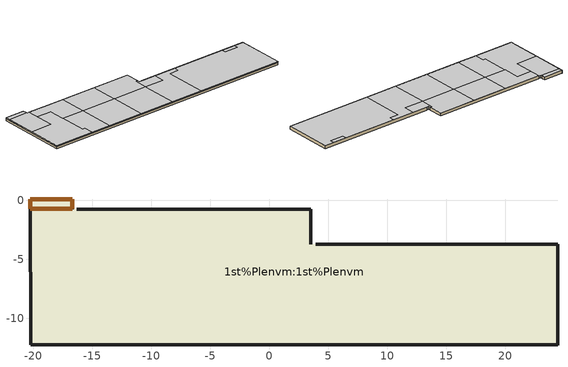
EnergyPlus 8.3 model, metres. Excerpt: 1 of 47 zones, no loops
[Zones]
1st%Plenvm:1st%Plenvm
 floor ground (groundfloor_ashrae901_2013_zone5): 24.42,-12.26 -20.22,-12.26 -20.24,0.11 -16.71,0.11 -16.71,-0.78 3.52,-0.78 3.52,-3.71 24.42,-3.71 z0
 wall outside (extWall_heavy_ashrae901_2013_zone5): 3.52,-3.71 3.52,-3.33 / -16.71,-0.78 -16.71,-0.39 z0:0.51; -20.24,0.11 -20.22,-12.26 24.42,-12.26 z0.36:0.51
 wall ground (extWall_heavy_ashrae901_2013_zone5): 24.42,-12.26 24.42,-3.71 3.91,-3.71 / 3.52,-3.33 3.52,-0.78 -16.32,-0.78 / -16.71,-0.39 -16.71,0.11 -20.24,0.11 z0:0.51; -20.24,0.11 -20.22,-12.26 24.42,-12.26 z0:0.36
 door inside (7): -20.23,-0.71 -16.71,-0.71 -16.71,0.11 -20.23,0.11 z0.51
 ceiling to 1ST%FLOOR:1st%Conference (3): -20.23,-6.1 -16.36,-6.1 -16.36,-0.78 -16.71,-0.78 -16.71,-0.71 -20.24,-0.71 z0.51
 ceiling to 1ST%FLOOR:1st%Research%Open%NE (3): -3.2,-5.65 3.14,-5.65 3.14,-3.26 3.52,-3.26 3.52,-0.78 -3.2,-0.78 z0.51
 ceiling to 1ST%FLOOR:1st%Lobby (5): 20.27,-4.45 22.69,-4.45 22.69,-3.71 20.27,-3.71 z0.51
 ceiling to 1ST%FLOOR:1st%HVAC%Shaft (5): -20.24,-0.71 -16.71,-0.71 -16.71,0.11 -20.24,0.11 z0.51
 ceiling to 1ST%FLOOR:1st%Classroom (9): 8.97,-12.26 24.42,-12.26 24.42,-3.71 22.69,-3.71 22.69,-4.45 20.27,-4.45 20.27,-3.71 10.63,-3.71 10.63,-4.63 8.97,-4.63 z0.51
 ceiling to 1ST%FLOOR:1st%Research%Open%NW (3): -13.57,-5.65 -9.55,-5.65 -9.55,-0.78 -16.36,-0.78 -16.36,-2.72 -13.57,-2.72 z0.51
 ceiling to 1ST%FLOOR:1st%Research%Open%NM (3): -9.55,-5.65 -3.2,-5.65 -3.2,-0.78 -9.55,-0.78 z0.51
 ceiling to 1ST%FLOOR:1st%Break%Room (9): -20.22,-12.26 -13.11,-12.26 -13.11,-10.5 -13.57,-10.5 -13.57,-2.72 -16.36,-2.72 -16.36,-6.1 -20.23,-6.1 z0.51
 ceiling to 1ST%FLOOR:1st%Phone%Booth (3): 3.14,-5.65 6.63,-5.65 6.63,-3.71 3.52,-3.71 3.52,-3.26 3.14,-3.26 z0.51
 ceiling to 1ST%FLOOR:1st%Volunteer%Area (3): 3.14,-12.26 8.97,-12.26 8.97,-4.63 10.63,-4.63 10.63,-3.71 6.63,-3.71 6.63,-5.65 3.14,-5.65 z0.51
 ceiling to 1ST%FLOOR:1st%Research%Open%SW (3): -13.11,-12.26 -9.55,-12.26 -9.55,-5.65 -13.57,-5.65 -13.57,-10.5 -13.11,-10.5 z0.51
 ceiling to 1ST%FLOOR:1st%Research%Open%SM (3): -9.55,-12.26 -3.2,-12.26 -3.2,-5.65 -9.55,-5.65 z0.51
 ceiling to 1ST%FLOOR:1st%Research%Open%SE (3): -3.2,-12.26 3.14,-12.26 3.14,-5.65 -3.2,-5.65 z0.51
[Building]
Building: North Axis {deg}=0; Terrain=Suburbs; Loads Convergence Tolerance Value=0.4; Temperature Convergence Tolerance Value {deltaC}=0.4; Solar Distribution=FullExterior; Maximum Number of Warmup Days=25; Minimum Number of Warmup Days=6
[Site:Location]
Phipps_CSL_Building: Latitude {deg}=40.5; Longitude {deg}=-80.22; Time Zone {hr}=-5; Elevation {m}=373
[SizingPeriod:DesignDay] Day of Month=15; Dry-Bulb Temperature Range Modifier Type=DefaultMultipliers; Humidity Condition Type=Wetbulb; Barometric Pressure {Pa}=96923.6; Wind Direction {deg}=0; Rain Indicator=No; Snow Indicator=No; Solar Model Indicator=ASHRAEClearSky; ASHRAE Clear Sky Optical Depth for Beam Irradiance (taub)=0; ASHRAE Clear Sky Optical Depth for Diffuse Irradiance (taud)=0
Name | Month | Day Type | Maximum Dry-Bulb Temperature {C} | Daily Dry-Bulb Temperature Range {deltaC} | Wetbulb or DewPoint at Maximum Dry-Bulb {C} | Wind Speed {m/s} | Daylight Saving Time Indicator | Sky Clearness
Summer Design Day in Phipps_CSL_Building | 7 | SummerDesignDay | 31.7 | 10.5 | 22.5 | 0 | Yes | 0.98
Winter Design Day in Phipps_CSL_Building | 1 | WinterDesignDay | -16.8 | 0 | -16.8 | 12.7 | No | 0
[Site:GroundTemperature:BuildingSurface]
14, 14, 14, 14, 14, 14, 14, 14, 14, 14, 14, 14
[Site:GroundTemperature:Deep]
14.89, 14.89, 14.89, 14.89, 14.89, 14.89, 14.89, 14.89, 14.89, 14.89, 14.89, 14.89
[Site:GroundReflectance]
0.2, 0.2, 0.2, 0.2, 0.2, 0.2, 0.2, 0.2, 0.2, 0.2, 0.2, 0.2
[Site:GroundReflectance:SnowModifier]
1, 1
[Material] Roughness=Rough
Name | Thickness {m} | Conductivity {w/m-K} | Density {kg/m3} | Specific Heat {J/kg-K} | Thermal Emittance | Solar Absorptance | Visible Absorptance | Conductivity {W/m-K} | Thermal Absorptance
Brickwork Outer Leaf_0.105 | .105 | 0.84 | 1700 | 800 | 0.9 | 0.7 | 0.7
XPS Extruded Polystyrene  - CO2 Blowing_0.1035 | .1035 | 0.034 | 35 | 1400 | 0.9 | 0.6 | 0.6
Concrete Block (Heavyweight)_0.15 | .15 | 1.63 | 2300 | 1000 | 0.9 | 0.6 | 0.6
6 in. Concrete at R-0.0625/in (NW 145 lb/ft3 solid concrete)_0.1524 | .1524 | 2.27 | 2321.4 | 837.36 | 0.9 | 0.7 | 0.7
R-20 board Insulation (Glass fiber board)_0.1268 | .1268 | 0.036 | 160 | 840 | 0.9 | 0.7 | 0.7
Gypsum Plastering_0.013 | .013 | 0.4 | 1000 | 1000 | 0.9 | 0.5 | 0.5
3_1_10014 | 0.003 |  | 288 | 1380 |  | 0.7 | 0.7 | 0.06 | 0.9
3_2_10013 | 0.0381 |  | 1200 | 1000 |  | 0.7 | 0.7 | 0.38 | 0.9
5_1_10007 | 0.1397 |  | 2240 | 836.8 |  | 0.7 | 0.7 | 1.311 | 0.9
7_1_400 | 0.2 |  | 12 | 840 |  | 0.7 | 0.7 | 0.1 | 0.9
[Material:NoMass] Roughness=Rough; Thermal Absorptance=0.9; Solar Absorptance=0.7; Visible Absorptance=0.7
Name | Thermal Resistance {m2-K/W}
9_RVAL_1 | 0.009
1_RVAL_1 | .2201375
[WindowMaterial:Glazing]
2: Optical Data Type=SpectralAverage; Thickness {m}=0.003; Solar Transmittance at Normal Incidence=0.837; Front Side Solar Reflectance at Normal Incidence=0.075; Back Side Solar Reflectance at Normal Incidence=0.075; Visible Transmittance at Normal Incidence=0.898; Front Side Visible Reflectance at Normal Incidence=0.081; Back Side Visible Reflectance at Normal Incidence=0.081; Infrared Transmittance at Normal Incidence=0; Front Side Infrared Hemispherical Emissivity=0.84; Back Side Infrared Hemispherical Emissivity=0.84; Conductivity {W/m-K}=0.9; Dirt Correction Factor for Solar and Visible Transmittance=1
[Construction]
groundfloor_ashrae901_2013_zone5, 1_RVAL_1, R-20 board Insulation (Glass fiber board)_0.1268, 6 in. Concrete at R-0.0625/in (NW 145 lb/ft3 solid concrete)_0.1524
3: 3_1_10014, 3_2_10013
5: 5_1_10007
7: 7_1_400
9: 9_RVAL_1, 3_2_10013
extWall_heavy_ashrae901_2013_zone5: Brickwork Outer Leaf_0.105, XPS Extruded Polystyrene  - CO2 Blowing_0.1035, Concrete Block (Heavyweight)_0.15, Gypsum Plastering_0.013
[WindowProperty:FrameAndDivider] Frame Outside Projection {m}=0; Frame Inside Projection {m}=0; Frame Conductance {W/m2-K}=9.5; Ratio of Frame-Edge Glass Conductance to Center-Of-Glass Conductance=1; Frame Solar Absorptance=0.5; Frame Visible Absorptance=0.5; Frame Thermal Hemispherical Emissivity=0.9; Divider Type=DividedLite; Divider Width {m}=0; Number of Horizontal Dividers=0; Number of Vertical Dividers=0; Divider Outside Projection {m}=0; Divider Inside Projection {m}=0; Divider Conductance {W/m2-K}=0; Ratio of Divider-Edge Glass Conductance to Center-Of-Glass Conductance=1; Divider Solar Absorptance=0; Divider Visible Absorptance=0; Divider Thermal Hemispherical Emissivity=0.9; Outside Reveal Solar Absorptance=0.5; Inside Sill Depth {m}=0; Inside Sill Solar Absorptance=0.5; Inside Reveal Depth {m}=0; Inside Reveal Solar Absorptance=0.5
Name | Frame Width {m}
2; 5 | 0.0635
3 | 0.092
[Zone]
1st%Plenvm:1st%Plenvm: Type=1; Multiplier=1; Ceiling Height {m}=Autocalculate; Floor Area {m2}=autocalculate; Zone Inside Convection Algorithm=AdaptiveConvectionAlgorithm
[People]
People 1st%Plenvm:1st%Plenvm: Zone or ZoneList=1st%Plenvm:1st%Plenvm; Number of People Schedule=alwaysZero; Number of People Calculation Method=People; Number of People=0; Fraction Radiant=0.3; Sensible Heat Fraction=AUTOCALCULATE; Activity Level Schedule=Activity Schedule; Carbon Dioxide Generation Rate {m3/s-W}=3.82E-8; Enable ASHRAE 55 Comfort Warnings=No; Mean Radiant Temperature Calculation Type=ZoneAveraged; Work Efficiency Schedule=Work efficiency; Clothing Insulation Calculation Method=ClothingInsulationSchedule; Clothing Insulation Schedule=Clothing Schedule; Air Velocity Schedule=AirVelocitySchedule; Thermal Comfort Model 1 Type=Fanger
[ZoneInfiltration:DesignFlowRate]
1st%Plenvm:1st%Plenvm Infiltration: Zone or ZoneList=1st%Plenvm:1st%Plenvm; Schedule=On; Design Flow Rate Calculation Method=AirChanges/Hour; Design Flow Rate {m3/s}=0.013313; Air Changes per Hour {1/hr}=1; Constant Term Coefficient=0.606; Temperature Term Coefficient=0.03636; Velocity Term Coefficient=0.1177; Velocity Squared Term Coefficient=0
[Exterior:Lights]
Exterior Facade Lighting: Schedule=calibratedExteriorLighting; Design Level {W}=2560; Control Option=ScheduleNameOnly
[Exterior:FuelEquipment]
ExteriorEquipment: Fuel Use Type=Electricity; Schedule=calibratedExteriorEquipment; Design Level {W}=1134.8
[Sizing:Plant]
Name | Loop Type | Design Loop Exit Temperature {C} | Loop Design Temperature Difference {deltaC}
CHW Loop | Cooling | 6.67 | 6.67
HW Loop | Heating | 80 | 11
Chilled Water Condenser Loop | Condenser | 29 | 5
[EnergyManagementSystem:Sensor]
DxheatingStatusExt: dxheatingOpSch_ext; Schedule Value
DxheatingStatusEffect: dxheatingOpSch; Schedule Value
OffOccpSch: StoOffOccpSch; Schedule Value
ClsOccpSch: StoClsOccpSch; Schedule Value
CofOccpSch: StoCofOccpSch; Schedule Value
BaseZnHeatingSch: ZoneHeatingSetpoint; Schedule Value
BaseZnCoolingSch: ZoneCoolingSetpoint; Schedule Value
BaseZnHeatingSchCls: ZoneHeatingSetpointCls; Schedule Value
BaseZnCoolingSchCls: ZoneCoolingSetpointCls; Schedule Value
Pmv_1stFloor1stCof: People 1ST%FLOOR:1st%Conference; Zone Thermal Comfort Fanger Model Pmv
Pmv_1stFloor1stOpenNE: People 1ST%FLOOR:1st%Research%Open%NE; Zone Thermal Comfort Fanger Model Pmv
Pmv_1stFloor1stCls: People 1ST%FLOOR:1st%Classroom; Zone Thermal Comfort Fanger Model Pmv
Pmv_1stFloor1stOpenNW: People 1ST%FLOOR:1st%Research%Open%NW; Zone Thermal Comfort Fanger Model Pmv
Pmv_1stFloor1stOpenNM: People 1ST%FLOOR:1st%Research%Open%NM; Zone Thermal Comfort Fanger Model Pmv
Pmv_1stFloor1stVol: People 1ST%FLOOR:1st%Volunteer%Area; Zone Thermal Comfort Fanger Model Pmv
Pmv_1stFloor1stOpenSW: People 1ST%FLOOR:1st%Research%Open%SW; Zone Thermal Comfort Fanger Model Pmv
Pmv_1stFloor1stOpenSM: People 1ST%FLOOR:1st%Research%Open%SM; Zone Thermal Comfort Fanger Model Pmv
Pmv_1stFloor1stOpenSE: People 1ST%FLOOR:1st%Research%Open%SE; Zone Thermal Comfort Fanger Model Pmv
Pmv_2ndFloor2ndOpenNE: People 2ND%FLOOR%SOUTH:2nd%Open%Office%NE; Zone Thermal Comfort Fanger Model Pmv
Pmv_2ndFloor2ndCof02: People 2ND%FLOOR%SOUTH:2nd%Conference%02; Zone Thermal Comfort Fanger Model Pmv
Pmv_2ndFloor2ndOpenSW: People 2ND%FLOOR%SOUTH:2nd%Open%Office%SW; Zone Thermal Comfort Fanger Model Pmv
Pmv_2ndFloor2ndOpenSMW: People 2ND%FLOOR%SOUTH:2nd%Open%Office%SMW; Zone Thermal Comfort Fanger Model Pmv
Pmv_2ndFloor2ndOpenSM: People 2ND%FLOOR%SOUTH:2nd%Open%Office%SM; Zone Thermal Comfort Fanger Model Pmv
Pmv_2ndFloor2ndOpenSE: People 2ND%FLOOR%SOUTH:2nd%Open%Office%SE; Zone Thermal Comfort Fanger Model Pmv
Pmv_2ndFloor2ndOpenSME: People 2ND%FLOOR%SOUTH:2nd%Open%Office%SME; Zone Thermal Comfort Fanger Model Pmv
Pmv_2ndFloor2ndCof01: People 2ND%FLOOR%SOUTH:2nd%Conference%01; Zone Thermal Comfort Fanger Model Pmv
Pmv_2ndFloor2ndOpenNMW: People 2ND%FLOOR%SOUTH:2nd%Open%Office%NMW; Zone Thermal Comfort Fanger Model Pmv
Pmv_2ndFloor2ndOpenNME: People 2ND%FLOOR%SOUTH:2nd%Open%Office%NME; Zone Thermal Comfort Fanger Model Pmv
Pmv_2ndFloor2ndOpenNW: People 2ND%FLOOR%SOUTH:2nd%Open%Office%NW; Zone Thermal Comfort Fanger Model Pmv
Pmv_2ndFloor2ndCof03: People 2ND%FLOOR%NORTH:2nd%Conference%03; Zone Thermal Comfort Fanger Model Pmv
Pmv_2ndFloor2ndOpenSME1: People 2ND%FLOOR%SOUTH:2nd%Open%Office%SME1; Zone Thermal Comfort Fanger Model Pmv
[EnergyManagementSystem:GlobalVariable]
NoOccpFlag
DebugRdm
LastMin
adj_1stFloor1stOpenNE
adj_1stFloor1stOpenNW
adj_1stFloor1stOpenNM
adj_1stFloor1stVol
adj_1stFloor1stOpenSW
adj_1stFloor1stOpenSM
adj_1stFloor1stOpenSE
adj_2ndFloor2ndOpenNE
adj_2ndFloor2ndOpenSW
adj_2ndFloor2ndOpenSMW
adj_2ndFloor2ndOpenSM
adj_2ndFloor2ndOpenSE
adj_2ndFloor2ndOpenSME
adj_2ndFloor2ndOpenNMW
adj_2ndFloor2ndOpenNME
adj_2ndFloor2ndOpenNW
adj_2ndFloor2ndOpenSME1
adj_1stFloor1stCof
adj_2ndFloor2ndCof02
adj_2ndFloor2ndCof01
adj_2ndFloor2ndCof03
adj_1stFloor1stCls
adj_off_counter
adj_cof_counter
adj_cls_counter
pmvOccp_1stFloor1stConf
pmvOccp_1stFloor1stClass
pmvOccp_1stFloor1stOpenNM
pmvOccp_1stFloor1stOpenSW
pmvOccp_1stFloor1stOpenSE
pmvOccp_2ndConf02
pmvOccp_2ndOpenOffSMW
pmvOccp_2ndOpenOffSE
pmvOccp_2ndOpenOffNMW
pmvOccp_2ndOpenOffNW
GlobalStptAdj_bounded
dxheating_status_last
cycle_count
[EnergyManagementSystem:Program]
Init: SET DebugRdm = Minute; SET LastMin = 0; SET NoOccpFlag = 0; SET adj_off_counter = 1000; SET adj_cof_counter = 1000; SET adj_cls_counter = 1000; SET adj_1stFloor1stOpenNE = 0; SET adj_1stFloor1stOpenNW = 0; SET adj_1stFloor1stOpenNM = 0; SET adj_1stFloor1stVol = 0; SET adj_1stFloor1stOpenSW = 0; SET adj_1stFloor1stOpenSM = 0; SET adj_1stFloor1stOpenSE = 0; SET adj_2ndFloor2ndOpenNE = 0; SET adj_2ndFloor2ndOpenSW = 0; SET adj_2ndFloor2ndOpenSMW = 0; SET adj_2ndFloor2ndOpenSM = 0; SET adj_2ndFloor2ndOpenSE = 0; SET adj_2ndFloor2ndOpenSME = 0; SET adj_2ndFloor2ndOpenNMW = 0; SET adj_2ndFloor2ndOpenNME = 0; SET adj_2ndFloor2ndOpenNW = 0; SET adj_2ndFloor2ndOpenSME1 = 0; SET adj_1stFloor1stCof = 0; SET adj_2ndFloor2ndCof02 = 0; SET adj_2ndFloor2ndCof01 = 0; SET adj_2ndFloor2ndCof03 = 0; SET adj_1stFloor1stCls = 0; SET pmvOccp_1stFloor1stConf = -999; SET pmvOccp_1stFloor1stClass = -999; SET pmvOccp_1stFloor1stOpenNM = -999; SET pmvOccp_1stFloor1stOpenSW = -999; SET pmvOccp_1stFloor1stOpenSE = -999; SET pmvOccp_2ndConf02 = -999; SET pmvOccp_2ndOpenOffSMW = -999; SET pmvOccp_2ndOpenOffSE = -999; SET pmvOccp_2ndOpenOffNMW = -999; SET pmvOccp_2ndOpenOffNW = -999; SET GlobalStptAdj_bounded = 0; SET dxheating_status_last = -999; SET cycle_count = 999
SetNoOccpFlag: IF Hour < 7 || Hour > 19; SET NoOccpFlag = 1; ELSE; SET NoOccpFlag = 0; ENDIF
SetOccpPMV: IF OffOccpSch > 0; SET pmvOccp_1stFloor1stOpenNM = Pmv_1stFloor1stOpenNM; SET pmvOccp_1stFloor1stOpenSW = Pmv_1stFloor1stOpenSW; SET pmvOccp_1stFloor1stOpenSE = Pmv_1stFloor1stOpenSE; SET pmvOccp_2ndOpenOffSMW = Pmv_2ndFloor2ndOpenSMW; SET pmvOccp_2ndOpenOffSE = Pmv_2ndFloor2ndOpenSE; SET pmvOccp_2ndOpenOffNMW = Pmv_2ndFloor2ndOpenNMW; SET pmvOccp_2ndOpenOffNW = Pmv_2ndFloor2ndOpenNW; ELSE; SET pmvOccp_1stFloor1stOpenNM = -999; SET pmvOccp_1stFloor1stOpenSW = -999; SET pmvOccp_1stFloor1stOpenSE = -999; SET pmvOccp_2ndOpenOffSMW = -999; SET pmvOccp_2ndOpenOffSE = -999; SET pmvOccp_2ndOpenOffNMW = -999; SET pmvOccp_2ndOpenOffNW = -999; ENDIF; IF CofOccpSch > 0; SET pmvOccp_1stFloor1stConf = Pmv_1stFloor1stCof; SET pmvOccp_2ndConf02 = Pmv_2ndFloor2ndCof02; ELSE; SET pmvOccp_1stFloor1stConf = -999; SET pmvOccp_2ndConf02 = -999; ENDIF; IF ClsOccpSch > 0; SET pmvOccp_1stFloor1stClass = Pmv_1stFloor1stCls; ELSE; SET pmvOccp_1stFloor1stClass = -999; ENDIF
DxHeatingOp: IF DxheatingStatusExt > 0; SET DxheatingStatusExt_this = 1; ELSE; SET DxheatingStatusExt_this = 0; ENDIF; IF cycle_count >= 3; SET Set_dxheatingOpSch = DxheatingStatusExt_this; IF dxheating_status_last == DxheatingStatusExt_this; SET cycle_count = cycle_count + 1; ELSE; SET cycle_count = 1; ENDIF; SET dxheating_status_last = DxheatingStatusExt_this; ELSE; SET cycle_count = cycle_count + 1; ENDIF
StochasticStpt: SET adjScl = 0.0; SET rdmScl = 0.0; SET stptChangeFreq = 6; SET DebugRdm = adj_off_counter; IF OffOccpSch > 0; IF adj_off_counter >= stptChangeFreq; SET adj_off_counter = 1; IF (@Abs Pmv_1stFloor1stOpenNE) > 0.5; SET adj_1stFloor1stOpenNE = -(adjScl * Pmv_1stFloor1stOpenNE) + ((@RandomNormal 5 0.5 4.0 6.0)-5) * rdmScl; ENDIF; IF (@Abs Pmv_1stFloor1stOpenNW) > 0.5; SET adj_1stFloor1stOpenNW = -(adjScl * Pmv_1stFloor1stOpenNW) + ((@RandomNormal 5 0.5 4.0 6.0)-5) * rdmScl; ENDIF; IF (@Abs Pmv_1stFloor1stOpenNM) > 0.5; SET adj_1stFloor1stOpenNM = -(adjScl * Pmv_1stFloor1stOpenNM) + ((@RandomNormal 5 0.5 4.0 6.0)-5) * rdmScl; ENDIF; IF (@Abs Pmv_1stFloor1stVol) > 0.5; SET adj_1stFloor1stVol = -(adjScl * Pmv_1stFloor1stVol) + ((@RandomNormal 5 0.5 4.0 6.0)-5) * rdmScl; ENDIF; IF (@Abs Pmv_1stFloor1stOpenSW) > 0.5; SET adj_1stFloor1stOpenSW = -(adjScl * Pmv_1stFloor1stOpenSW) + ((@RandomNormal 5 0.5 4.0 6.0)-5) * rdmScl; ENDIF; IF (@Abs Pmv_1stFloor1stOpenSM) > 0.5; SET adj_1stFloor1stOpenSM = -(adjScl * Pmv_1stFloor1stOpenSM) + ((@RandomNormal 5 0.5 4.0 6.0)-5) * rdmScl; ENDIF; IF (@Abs Pmv_1stFloor1stOpenSE) > 0.5; SET adj_1stFloor1stOpenSE = -(adjScl * Pmv_1stFloor1stOpenSE) + ((@RandomNormal 5 0.5 4.0 6.0)-5) * rdmScl; ENDIF; IF (@Abs Pmv_2ndFloor2ndOpenNE) > 0.5; SET adj_2ndFloor2ndOpenNE = -(adjScl * Pmv_2ndFloor2ndOpenNE) + ((@RandomNormal 5 0.5 4.0 6.0)-5) * rdmScl; ENDIF; IF (@Abs Pmv_2ndFloor2ndOpenSW) > 0.5; SET adj_2ndFloor2ndOpenSW = -(adjScl * Pmv_2ndFloor2ndOpenSW) + ((@RandomNormal 5 0.5 4.0 6.0)-5) * rdmScl; ENDIF; IF (@Abs Pmv_2ndFloor2ndOpenSMW) > 0.5; SET adj_2ndFloor2ndOpenSMW = -(adjScl * Pmv_2ndFloor2ndOpenSMW) + ((@RandomNormal 5 0.5 4.0 6.0)-5) * rdmScl; ENDIF; IF (@Abs Pmv_2ndFloor2ndOpenSM) > 0.5; SET adj_2ndFloor2ndOpenSM = -(adjScl * Pmv_2ndFloor2ndOpenSM) + ((@RandomNormal 5 0.5 4.0 6.0)-5) * rdmScl; ENDIF; IF (@Abs Pmv_2ndFloor2ndOpenSE) > 0.5; SET adj_2ndFloor2ndOpenSE = -(adjScl * Pmv_2ndFloor2ndOpenSE) + ((@RandomNormal 5 0.5 4.0 6.0)-5) * rdmScl; ENDIF; IF (@Abs Pmv_2ndFloor2ndOpenSME) > 0.5; SET adj_2ndFloor2ndOpenSME = -(adjScl * Pmv_2ndFloor2ndOpenSME) + ((@RandomNormal 5 0.5 4.0 6.0)-5) * rdmScl; ENDIF; IF (@Abs Pmv_2ndFloor2ndOpenNMW) > 0.5; SET adj_2ndFloor2ndOpenNMW = -(adjScl * Pmv_2ndFloor2ndOpenNMW) + ((@RandomNormal 5 0.5 4.0 6.0)-5) * rdmScl; ENDIF; IF (@Abs Pmv_2ndFloor2ndOpenNME) > 0.5; SET adj_2ndFloor2ndOpenNME = -(adjScl * Pmv_2ndFloor2ndOpenNME) + ((@RandomNormal 5 0.5 4.0 6.0)-5) * rdmScl; ENDIF; IF (@Abs Pmv_2ndFloor2ndOpenNW) > 0.5; SET adj_2ndFloor2ndOpenNW = -(adjScl * Pmv_2ndFloor2ndOpenNW) + ((@RandomNormal 5 0.5 4.0 6.0)-5) * rdmScl; ENDIF; IF (@Abs Pmv_2ndFloor2ndOpenSME1) > 0.5; SET adj_2ndFloor2ndOpenSME1 = -(adjScl * Pmv_2ndFloor2ndOpenSME1) + ((@RandomNormal 5 0.5 4.0 6.0)-5) * rdmScl; ENDIF; ELSE; SET adj_off_counter = adj_off_counter + 1; ENDIF; ELSE; SET adj_off_counter = 1000; ENDIF; IF CofOccpSch > 0; IF adj_cof_counter >= stptChangeFreq; SET adj_cof_counter = 1; IF (@Abs Pmv_1stFloor1stCof) > 0.5; SET adj_1stFloor1stCof = -(adjScl * Pmv_1stFloor1stCof) + ((@RandomNormal 5 0.5 4.0 6.0)-5) * rdmScl; ENDIF; IF (@Abs Pmv_2ndFloor2ndCof02) > 0.5; SET adj_2ndFloor2ndCof02 = -(adjScl * Pmv_2ndFloor2ndCof02) + ((@RandomNormal 5 0.5 4.0 6.0)-5) * rdmScl; ENDIF; IF (@Abs Pmv_2ndFloor2ndCof01) > 0.5; SET adj_2ndFloor2ndCof01 = -(adjScl * Pmv_2ndFloor2ndCof01) + ((@RandomNormal 5 0.5 4.0 6.0)-5) * rdmScl; ENDIF; IF (@Abs Pmv_2ndFloor2ndCof03) > 0.5; SET adj_2ndFloor2ndCof03 = -(adjScl * Pmv_2ndFloor2ndCof03) + ((@RandomNormal 5 0.5 4.0 6.0)-5) * rdmScl; ENDIF; ELSE; SET adj_cof_counter = adj_cof_counter + 1; ENDIF; ELSE; SET adj_cof_counter = 1000; ENDIF; IF ClsOccpSch > 0; IF adj_cls_counter >= stptChangeFreq; SET adj_cls_counter = 1; IF (@Abs Pmv_1stFloor1stCls) > 0.5; SET adj_1stFloor1stCls = -(adjScl * Pmv_1stFloor1stCls) + ((@RandomNormal 5 0.5 4.0 6.0)-5) * rdmScl; ENDIF; ELSE; SET adj_cls_counter = adj_cls_counter + 1; ENDIF; ELSE; SET adj_cls_counter = 1000; ENDIF; SET Set%ZoneCoolingSetpoint_1stFloor1stOpenNE = BaseZnCoolingSch + adj_1stFloor1stOpenNE; SET Set%ZoneHeatingSetpoint_1stFloor1stOpenNE = BaseZnHeatingSch; SET Set%ZoneCoolingSetpoint_1stFloor1stOpenNW = BaseZnCoolingSch + adj_1stFloor1stOpenNW; SET Set%ZoneHeatingSetpoint_1stFloor1stOpenNW = BaseZnHeatingSch; SET Set%ZoneCoolingSetpoint_1stFloor1stOpenNM = BaseZnCoolingSch + adj_1stFloor1stOpenNM; SET Set%ZoneHeatingSetpoint_1stFloor1stOpenNM = BaseZnHeatingSch; SET Set%ZoneCoolingSetpoint_1stFloor1stVol = BaseZnCoolingSch + adj_1stFloor1stVol; SET Set%ZoneHeatingSetpoint_1stFloor1stVol = BaseZnHeatingSch; SET Set%ZoneCoolingSetpoint_1stFloor1stOpenSW = BaseZnCoolingSch + adj_1stFloor1stOpenSW; SET Set%ZoneHeatingSetpoint_1stFloor1stOpenSW = BaseZnHeatingSch; SET Set%ZoneCoolingSetpoint_1stFloor1stOpenSM = BaseZnCoolingSch + adj_1stFloor1stOpenSM; SET Set%ZoneHeatingSetpoint_1stFloor1stOpenSM = BaseZnHeatingSch; SET Set%ZoneCoolingSetpoint_1stFloor1stOpenSE = BaseZnCoolingSch + adj_1stFloor1stOpenSE; SET Set%ZoneHeatingSetpoint_1stFloor1stOpenSE = BaseZnHeatingSch; SET Set%ZoneCoolingSetpoint_2ndFloor2ndOpenNE = BaseZnCoolingSch + adj_2ndFloor2ndOpenNE; SET Set%ZoneHeatingSetpoint_2ndFloor2ndOpenNE = BaseZnHeatingSch; SET Set%ZoneCoolingSetpoint_2ndFloor2ndOpenSW = BaseZnCoolingSch + adj_2ndFloor2ndOpenSW; SET Set%ZoneHeatingSetpoint_2ndFloor2ndOpenSW = BaseZnHeatingSch; SET Set%ZoneCoolingSetpoint_2ndFloor2ndOpenSMW = BaseZnCoolingSch + adj_2ndFloor2ndOpenSMW; SET Set%ZoneHeatingSetpoint_2ndFloor2ndOpenSMW = BaseZnHeatingSch; SET Set%ZoneCoolingSetpoint_2ndFloor2ndOpenSM = BaseZnCoolingSch + adj_2ndFloor2ndOpenSM; SET Set%ZoneHeatingSetpoint_2ndFloor2ndOpenSM = BaseZnHeatingSch; SET Set%ZoneCoolingSetpoint_2ndFloor2ndOpenSE = BaseZnCoolingSch + adj_2ndFloor2ndOpenSE; SET Set%ZoneHeatingSetpoint_2ndFloor2ndOpenSE = BaseZnHeatingSch; SET Set%ZoneCoolingSetpoint_2ndFloor2ndOpenSME = BaseZnCoolingSch + adj_2ndFloor2ndOpenSME; SET Set%ZoneHeatingSetpoint_2ndFloor2ndOpenSME = BaseZnHeatingSch; SET Set%ZoneCoolingSetpoint_2ndFloor2ndOpenNMW = BaseZnCoolingSch + adj_2ndFloor2ndOpenNMW; SET Set%ZoneHeatingSetpoint_2ndFloor2ndOpenNMW = BaseZnHeatingSch; SET Set%ZoneCoolingSetpoint_2ndFloor2ndOpenNME = BaseZnCoolingSch + adj_2ndFloor2ndOpenNME; SET Set%ZoneHeatingSetpoint_2ndFloor2ndOpenNME = BaseZnHeatingSch; SET Set%ZoneCoolingSetpoint_2ndFloor2ndOpenNW = BaseZnCoolingSch + adj_2ndFloor2ndOpenNW; SET Set%ZoneHeatingSetpoint_2ndFloor2ndOpenNW = BaseZnHeatingSch; SET Set%ZoneCoolingSetpoint_2ndFloor2ndOpenSME1 = BaseZnCoolingSch + adj_2ndFloor2ndOpenSME1; SET Set%ZoneHeatingSetpoint_2ndFloor2ndOpenSME1 = BaseZnHeatingSch; SET Set%ZoneCoolingSetpoint_1stFloor1stCof = BaseZnCoolingSch + adj_1stFloor1stCof; SET Set%ZoneHeatingSetpoint_1stFloor1stCof = BaseZnHeatingSch; SET Set%ZoneCoolingSetpoint_2ndFloor2ndCof01 = BaseZnCoolingSch + adj_2ndFloor2ndCof01; SET Set%ZoneHeatingSetpoint_2ndFloor2ndCof01 = BaseZnHeatingSch; SET Set%ZoneCoolingSetpoint_2ndFloor2ndCof02 = BaseZnCoolingSch + adj_2ndFloor2ndCof02; SET Set%ZoneHeatingSetpoint_2ndFloor2ndCof02 = BaseZnHeatingSch; SET Set%ZoneCoolingSetpoint_2ndFloor2ndCof03 = BaseZnCoolingSch + adj_2ndFloor2ndCof03; SET Set%ZoneHeatingSetpoint_2ndFloor2ndCof03 = BaseZnHeatingSch; SET Set%ZoneCoolingSetpoint_1stFloor1stCls = BaseZnCoolingSchCls + adj_1stFloor1stCls; SET Set%ZoneHeatingSetpoint_1stFloor1stCls = BaseZnHeatingSchCls
StochasticSch: SET SclOff = 0.075; SET RdmNorm_EquiOff = @RandomNormal 5 1 0 10; SET RdmNorm_EquiOff = RdmNorm_EquiOff - 5; SET EquiOffRaw = RdmNorm_EquiOff * SclOff + OffOccpSch; SET SclCof = 0.075; SET RdmNorm_EquiCof = @RandomNormal 5 1 0 10; SET RdmNorm_EquiCof = RdmNorm_EquiCof - 5; SET EquiCofRaw = RdmNorm_EquiCof * SclCof + CofOccpSch; SET SclCls = 0.075; SET RdmNorm_EquiCls = @RandomNormal 5 1 0 10; SET RdmNorm_EquiCls = RdmNorm_EquiCls - 5; SET EquiClsRaw = RdmNorm_EquiCls * SclCls + ClsOccpSch; SET EquiOffPrcd = @Min (@Max EquiOffRaw 0.0) 1.0; SET EquiCofPrcd = @Min (@Max EquiCofRaw 0.0) 1.0; SET EquiClsPrcd = @Min (@Max EquiClsRaw 0.0) 1.0; IF EquiOffPrcd <= 0.1; SET EquiOffPrcd = 0.1; ENDIF; IF EquiCofPrcd <= 0.1; SET EquiCofPrcd = 0.1; ENDIF; IF EquiClsPrcd <= 0.1; SET EquiClsPrcd = 0.1; ENDIF; SET Set_off_equiSch = EquiOffPrcd; SET Set_cof_equiSch = EquiCofPrcd; SET Set_cls_equiSch = EquiClsPrcd
[EnergyManagementSystem:ProgramCallingManager]
init_program_call: BeginNewEnvironment; Init
sch_set_call: BeginTimestepBeforePredictor; SetNoOccpFlag; StochasticStpt; StochasticSch; DxHeatingOp
pmv_set_call: EndOfZoneTimestepBeforeZoneReporting; SetOccpPMV
[EnergyManagementSystem:Actuator] Actuated Component Type=Schedule:Compact; Actuated Component Control Type=Schedule Value
Name | Actuated Component Unique
Set_dxheatingOpSch | dxheatingOpSch
Set_off_equiSch | StoOffEquiSch
Set_cof_equiSch | StoCofEquiSch
Set_cls_equiSch | StoClsEquiSch
Set%ZoneHeatingSetpoint_1stFloor1stCof | ZoneHeatingSetpoint_1stFloor1stCof
Set%ZoneCoolingSetpoint_1stFloor1stCof | ZoneCoolingSetpoint_1stFloor1stCof
Set%ZoneCoolingSetpoint_2ndFloor2ndOpenSME1 | ZoneCoolingSetpoint_2ndFloor2ndOpenSME1
Set%ZoneHeatingSetpoint_2ndFloor2ndOpenSME1 | ZoneHeatingSetpoint_2ndFloor2ndOpenSME1
Set%ZoneCoolingSetpoint_2ndFloor2ndCof03 | ZoneCoolingSetpoint_2ndFloor2ndCof03
Set%ZoneHeatingSetpoint_2ndFloor2ndCof03 | ZoneHeatingSetpoint_2ndFloor2ndCof03
Set%ZoneCoolingSetpoint_2ndFloor2ndOpenNME | ZoneCoolingSetpoint_2ndFloor2ndOpenNME
Set%ZoneHeatingSetpoint_2ndFloor2ndOpenNME | ZoneHeatingSetpoint_2ndFloor2ndOpenNME
Set%ZoneCoolingSetpoint_2ndFloor2ndOpenNW | ZoneCoolingSetpoint_2ndFloor2ndOpenNW
Set%ZoneHeatingSetpoint_2ndFloor2ndOpenNW | ZoneHeatingSetpoint_2ndFloor2ndOpenNW
Set%ZoneCoolingSetpoint_2ndFloor2ndOpenNMW | ZoneCoolingSetpoint_2ndFloor2ndOpenNMW
Set%ZoneHeatingSetpoint_2ndFloor2ndOpenNMW | ZoneHeatingSetpoint_2ndFloor2ndOpenNMW
Set%ZoneCoolingSetpoint_2ndFloor2ndCof01 | ZoneCoolingSetpoint_2ndFloor2ndCof01
Set%ZoneHeatingSetpoint_2ndFloor2ndCof01 | ZoneHeatingSetpoint_2ndFloor2ndCof01
Set%ZoneCoolingSetpoint_2ndFloor2ndOpenSME | ZoneCoolingSetpoint_2ndFloor2ndOpenSME
Set%ZoneHeatingSetpoint_2ndFloor2ndOpenSME | ZoneHeatingSetpoint_2ndFloor2ndOpenSME
Set%ZoneCoolingSetpoint_2ndFloor2ndOpenSE | ZoneCoolingSetpoint_2ndFloor2ndOpenSE
Set%ZoneHeatingSetpoint_2ndFloor2ndOpenSE | ZoneHeatingSetpoint_2ndFloor2ndOpenSE
Set%ZoneCoolingSetpoint_2ndFloor2ndOpenSM | ZoneCoolingSetpoint_2ndFloor2ndOpenSM
Set%ZoneHeatingSetpoint_2ndFloor2ndOpenSM | ZoneHeatingSetpoint_2ndFloor2ndOpenSM
Set%ZoneCoolingSetpoint_2ndFloor2ndOpenSMW | ZoneCoolingSetpoint_2ndFloor2ndOpenSMW
Set%ZoneHeatingSetpoint_2ndFloor2ndOpenSMW | ZoneHeatingSetpoint_2ndFloor2ndOpenSMW
Set%ZoneCoolingSetpoint_2ndFloor2ndOpenSW | ZoneCoolingSetpoint_2ndFloor2ndOpenSW
Set%ZoneHeatingSetpoint_2ndFloor2ndOpenSW | ZoneHeatingSetpoint_2ndFloor2ndOpenSW
Set%ZoneCoolingSetpoint_2ndFloor2ndCof02 | ZoneCoolingSetpoint_2ndFloor2ndCof02
Set%ZoneCoolingSetpoint_2ndFloor2ndOpenNE | ZoneCoolingSetpoint_2ndFloor2ndOpenNE
Set%ZoneHeatingSetpoint_2ndFloor2ndCof02 | ZoneHeatingSetpoint_2ndFloor2ndCof02
Set%ZoneHeatingSetpoint_2ndFloor2ndOpenNE | ZoneHeatingSetpoint_2ndFloor2ndOpenNE
Set%ZoneCoolingSetpoint_1stFloor1stOpenSE | ZoneCoolingSetpoint_1stFloor1stOpenSE
Set%ZoneHeatingSetpoint_1stFloor1stOpenSE | ZoneHeatingSetpoint_1stFloor1stOpenSE
Set%ZoneCoolingSetpoint_1stFloor1stOpenSM | ZoneCoolingSetpoint_1stFloor1stOpenSM
Set%ZoneHeatingSetpoint_1stFloor1stOpenSM | ZoneHeatingSetpoint_1stFloor1stOpenSM
Set%ZoneCoolingSetpoint_1stFloor1stOpenSW | ZoneCoolingSetpoint_1stFloor1stOpenSW
Set%ZoneHeatingSetpoint_1stFloor1stOpenSW | ZoneHeatingSetpoint_1stFloor1stOpenSW
Set%ZoneCoolingSetpoint_1stFloor1stVol | ZoneCoolingSetpoint_1stFloor1stVol
Set%ZoneHeatingSetpoint_1stFloor1stVol | ZoneHeatingSetpoint_1stFloor1stVol
Set%ZoneCoolingSetpoint_1stFloor1stOpenNM | ZoneCoolingSetpoint_1stFloor1stOpenNM
Set%ZoneHeatingSetpoint_1stFloor1stOpenNM | ZoneHeatingSetpoint_1stFloor1stOpenNM
Set%ZoneCoolingSetpoint_1stFloor1stOpenNW | ZoneCoolingSetpoint_1stFloor1stOpenNW
Set%ZoneHeatingSetpoint_1stFloor1stOpenNW | ZoneHeatingSetpoint_1stFloor1stOpenNW
Set%ZoneCoolingSetpoint_1stFloor1stCls | ZoneCoolingSetpoint_1stFloor1stCls
Set%ZoneHeatingSetpoint_1stFloor1stCls | ZoneHeatingSetpoint_1stFloor1stCls
Set%ZoneCoolingSetpoint_1stFloor1stOpenNE | ZoneCoolingSetpoint_1stFloor1stOpenNE
Set%ZoneHeatingSetpoint_1stFloor1stOpenNE | ZoneHeatingSetpoint_1stFloor1stOpenNE
[EnergyManagementSystem:OutputVariable]
DebugRdmOutput: DebugRdm; Averaged; ZoneTimeStep
Occupied PMV 1stFloor1stConf: pmvOccp_1stFloor1stConf; Averaged; ZoneTimeStep
Occupied PMV 1stFloor1stClass: pmvOccp_1stFloor1stClass; Averaged; ZoneTimeStep
Occupied PMV 1stFloor1stOpenNM: pmvOccp_1stFloor1stOpenNM; Averaged; ZoneTimeStep
Occupied PMV 1stFloor1stOpenSW: pmvOccp_1stFloor1stOpenSW; Averaged; ZoneTimeStep
Occupied PMV 1stFloor1stOpenSE: pmvOccp_1stFloor1stOpenSE; Averaged; ZoneTimeStep
Occupied PMV 2ndConf02: pmvOccp_2ndConf02; Averaged; ZoneTimeStep
Occupied PMV 2ndOpenOffSMW: pmvOccp_2ndOpenOffSMW; Averaged; ZoneTimeStep
Occupied PMV 2ndOpenOffSE: pmvOccp_2ndOpenOffSE; Averaged; ZoneTimeStep
Occupied PMV 2ndOpenOffNMW: pmvOccp_2ndOpenOffNMW; Averaged; ZoneTimeStep
Occupied PMV 2ndOpenOffNW: pmvOccp_2ndOpenOffNW; Averaged; ZoneTimeStep
dx heating cycle count: cycle_count; Averaged; ZoneTimeStep
[ExternalInterface:Schedule]
dxheatingOpSch_ext: Initial Value=1
[AvailabilityManager:Scheduled]
Name | Schedule
CHW Loop Availability; HW Loop Availability; Air Loop Availability; Condenser Loop Availability; ERV SA outlet temperature availability | 2
Reheat System 1 Availability | On
[SetpointManager:Scheduled]
Mixed Air Temp Manager: Control Variable=Temperature; Schedule=AHUAirSetpoint; Setpoint Node or NodeList Name!=Mixed Air Nodes
[Schedule:Compact]
AirVelocitySchedule: Any Number, Through: 12/31, For: AllDays, Until: 24:00, 0.137
On; 2: Through: 12/31, For: AllDays, Until: 24:00, 1
dxheatingOpSch; alwaysZero; Work efficiency; StoOffEquiSch; StoCofEquiSch; StoClsEquiSch: Through: 12/31, For: AllDays, Until: 24:00, 0
calibratedExteriorEquipment: Through: 3/1, For: Alldays, Until: 01:00, 0, Until: 17:00, .058566, Until: 24:00, .098586, Through: 5/1, For: Alldays, Until: 01:00, 0, Until: 17:00, .131516, Until: 24:00, .236985, Through: 6/1, For: Alldays, Until: 01:00, 0, Until: 17:00, .153093, Until: 24:00, .255154, Through: 7/1, For: Alldays, Until: 01:00, 0, Until: 17:00, .096582, Until: 24:00, .16097, Through: 8/1, For: Alldays, Until: 01:00, 0, Until: 17:00, .357559, Until: 24:00, .595931, Through: 9/1, For: Alldays, Until: 01:00, 0, Until: 17:00, .206521, Until: 24:00, .344202, Through: 10/1, For: Alldays, Until: 01:00, 0, Until: 17:00, .377081, Until: 24:00, .628468, Through: 11/1, For: Alldays, Until: 01:00, 0, Until: 17:00, .488047, Until: 24:00, .813412, Through: 12/1, For: Alldays, Until: 01:00, 0, Until: 17:00, .422289, Until: 24:00, .703815, Through: 12/31, For: Alldays, Until: 01:00, 0, Until: 17:00, .313378, Until: 24:00, .522296
calibratedExteriorLighting: Through: 2/1, For: Alldays, Until: 09:00, .143997, Until: 18:00, 0, Until: 19:00, .882763, Until: 23:00, .845141, Until: 24:00, .444511, Through: 3/1, For: Alldays, Until: 09:00, .119946, Until: 18:00, 0, Until: 19:00, .73532, Until: 23:00, .703982, Until: 24:00, .370268, Through: 4/1, For: Alldays, Until: 09:00, .105, Until: 18:00, 0, Until: 19:00, .646, Until: 23:00, .619, Until: 24:00, .326, Through: 5/1, For: Alldays, Until: 09:00, .083, Until: 18:00, 0, Until: 19:00, .508, Until: 23:00, .487, Until: 24:00, .256, Through: 6/1, For: Alldays, Until: 09:00, .072, Until: 18:00, 0, Until: 19:00, .444, Until: 23:00, .425, Until: 24:00, .224, Through: 7/1, For: Alldays, Until: 09:00, .055, Until: 18:00, 0, Until: 19:00, .336, Until: 23:00, .322, Until: 24:00, .169, Through: 8/1, For: Alldays, Until: 09:00, .058, Until: 18:00, 0, Until: 19:00, .355, Until: 23:00, .34, Until: 24:00, .179, Through: 9/1, For: Alldays, Until: 09:00, .078, Until: 18:00, 0, Until: 19:00, .476, Until: 23:00, .456, Until: 24:00, .24, Through: 10/1, For: Alldays, Until: 09:00, .107, Until: 18:00, 0, Until: 19:00, .658, Until: 23:00, .63, Until: 24:00, .331, Through: 11/1, For: Alldays, Until: 09:00, .101, Until: 18:00, 0, Until: 19:00, .622, Until: 23:00, .595, Until: 24:00, .313, Through: 12/1, For: Alldays, Until: 09:00, .124, Until: 18:00, 0, Until: 19:00, .76, Until: 23:00, .728, Until: 24:00, .383, Through: 12/31, For: Alldays, Until: 09:00, 0.136905, Until: 18:00, 0, Until: 19:00, 0.839286, Until: 23:00, 0.803517, Until: 24:00, .422619
ACTIVITY SCHEDULE: Through: 12/31, For: AllDays, Until: 24:00, 126
Clothing SCHEDULE: Through: 4/30, For: AllDays, Until: 24:00, 0.8, Through: 9/30, For: AllDays, Until: 24:00, 0.5, Through: 12/31, For: AllDays, Until: 24:00, 0.8
ZoneHeatingSetpoint: Through: 12/31, For: Weekdays SummerDesignDay WinterDesignDay, Until: 07:00, 18, Until: 20:00, 22, Until: 24:00, 18, For: Weekends, Until: 24:00, 18, For: AllOtherDays, Until: 24:00, 18
ZoneCoolingSetpoint: Through: 12/31, For: Weekdays SummerDesignDay WinterDesignDay, Until: 07:00, 28, Until: 20:00, 24, Until: 24:00, 28, For: Weekends AllOtherDays, Until: 24:00, 28
ZoneHeatingSetpointCls: Through: 12/31, For: Weekends SummerDesignDay WinterDesignDay, Until: 09:00, 18, Until: 18:00, 22, Until: 24:00, 18, For: Weekdays AllOtherDays, Until: 24:00, 18
ZoneCoolingSetpointCls: Through: 12/31, For: Weekends SummerDesignDay WinterDesignDay, Until: 09:00, 28, Until: 18:00, 24, Until: 24:00, 28, For: Weekdays AllOtherDays, Until: 24:00, 28
AHUAirSetpoint: Through: 31 Dec, For: allDays, Until: 24:00, 30
ZoneHeatingSetpoint_1stFloor1stCof; ZoneCoolingSetpoint_1stFloor1stCof; ZoneHeatingSetpoint_1stFloor1stOpenNE; ZoneCoolingSetpoint_1stFloor1stOpenNE; ZoneHeatingSetpoint_1stFloor1stCls; ZoneCoolingSetpoint_1stFloor1stCls; ZoneHeatingSetpoint_1stFloor1stOpenNW; ZoneCoolingSetpoint_1stFloor1stOpenNW; ZoneHeatingSetpoint_1stFloor1stOpenNM; ZoneCoolingSetpoint_1stFloor1stOpenNM; ZoneHeatingSetpoint_1stFloor1stVol; ZoneCoolingSetpoint_1stFloor1stVol; ZoneHeatingSetpoint_1stFloor1stOpenSW; ZoneCoolingSetpoint_1stFloor1stOpenSW; ZoneHeatingSetpoint_1stFloor1stOpenSM; ZoneCoolingSetpoint_1stFloor1stOpenSM; ZoneHeatingSetpoint_1stFloor1stOpenSE; ZoneCoolingSetpoint_1stFloor1stOpenSE; ZoneHeatingSetpoint_2ndFloor2ndOpenNE; ZoneCoolingSetpoint_2ndFloor2ndOpenNE; ZoneHeatingSetpoint_2ndFloor2ndCof02; ZoneCoolingSetpoint_2ndFloor2ndCof02; ZoneHeatingSetpoint_2ndFloor2ndOpenSW; ZoneCoolingSetpoint_2ndFloor2ndOpenSW; ZoneHeatingSetpoint_2ndFloor2ndOpenSMW; ZoneCoolingSetpoint_2ndFloor2ndOpenSMW; ZoneHeatingSetpoint_2ndFloor2ndOpenSM; ZoneCoolingSetpoint_2ndFloor2ndOpenSM; ZoneHeatingSetpoint_2ndFloor2ndOpenSE; ZoneCoolingSetpoint_2ndFloor2ndOpenSE; ZoneHeatingSetpoint_2ndFloor2ndOpenSME; ZoneCoolingSetpoint_2ndFloor2ndOpenSME; ZoneHeatingSetpoint_2ndFloor2ndCof01; ZoneCoolingSetpoint_2ndFloor2ndCof01; ZoneHeatingSetpoint_2ndFloor2ndOpenNMW; ZoneCoolingSetpoint_2ndFloor2ndOpenNMW; ZoneHeatingSetpoint_2ndFloor2ndOpenNW; ZoneCoolingSetpoint_2ndFloor2ndOpenNW; ZoneHeatingSetpoint_2ndFloor2ndOpenNME; ZoneCoolingSetpoint_2ndFloor2ndOpenNME; ZoneHeatingSetpoint_2ndFloor2ndCof03; ZoneCoolingSetpoint_2ndFloor2ndCof03; ZoneHeatingSetpoint_2ndFloor2ndOpenSME1; ZoneCoolingSetpoint_2ndFloor2ndOpenSME1: Through: 31 Dec, For: allDays, Until: 24:00, 22
[Schedule:File] File=/home/48721_assg3/48721-Ass3-Part1/eplus-env/eplus_env/envs/eplus_models/csl_cycle/learning/idf/occp_schedule_file_10m.csv; Rows to Skip at Top=7; Number of Hours of Data=8760; Column Separator=Comma; Interpolate to Timestep=No; Minutes per Item=10
Name | Column Number
StoCofOccpSch | 4
StoOffOccpSch | 3
StoClsOccpSch | 5
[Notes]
Hourly weather file: C:\ProgramData\DesignBuilder\Weather Data\USA_PA_PITTSBURGH INTL AP_TMY3.epw
